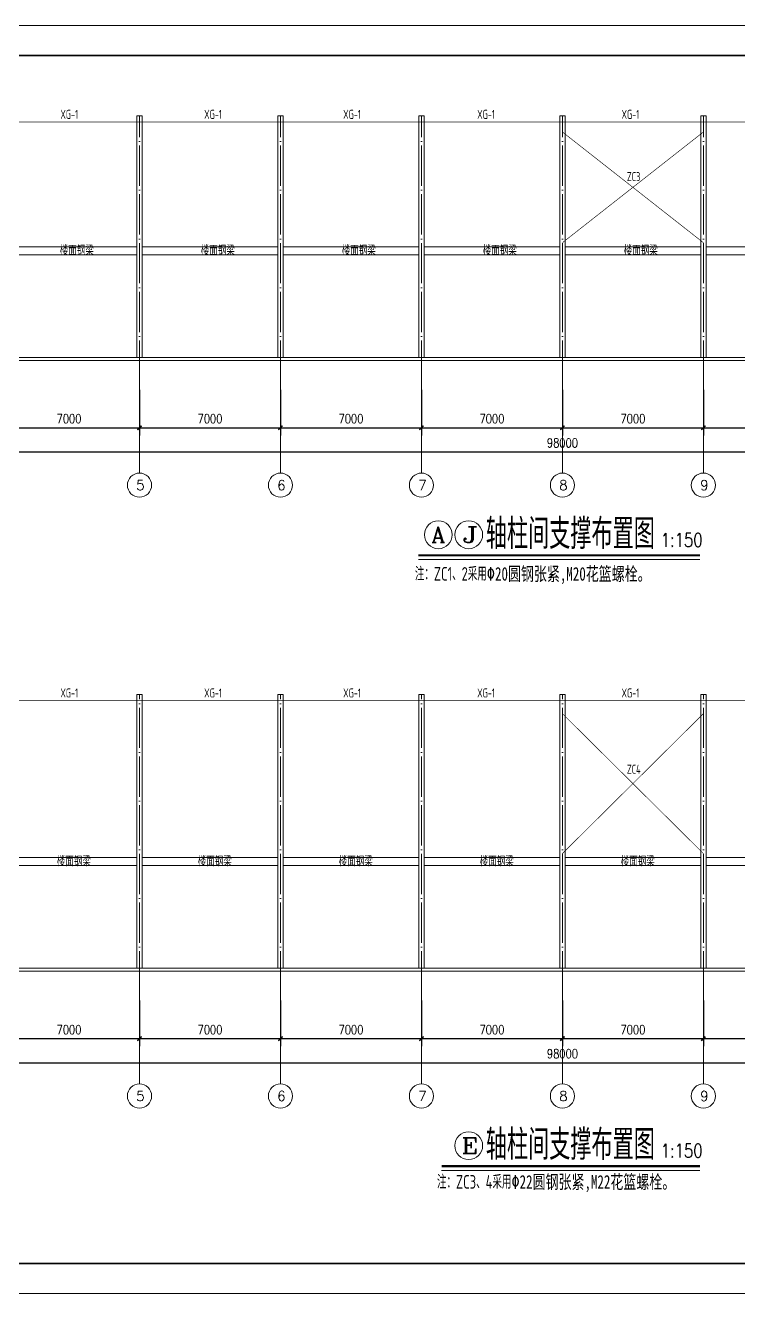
# Model space of a CAD drawing. Header units: millimetres. Extents: x 19781 to 898973, y -947928 to -267362.
# Drawn here: x 331684 to 367099, y -570478 to -507478 of the extents above; entities that cross this region are included whole.
import ezdxf

# ---------------------------------------------------------------- set-up
doc = ezdxf.new("R2010")
doc.units = ezdxf.units.MM
doc.header["$LTSCALE"] = 100
doc.linetypes.add('DOTE', pattern=[2.42, 2, -0.2, 0.02, -0.2])
doc.layers.get('0').update_dxf_attribs({"lineweight": 18})
for name, color, linetype, lineweight in [('10', 7, 'Continuous', 18), ('11000', 4, 'Continuous', 18), ('5图框', 7, 'Continuous', 18), ('AXIS', 3, 'Continuous', 18), ('AXIS_TEXT', 7, 'Continuous', 18), ('BORDER', 7, 'Continuous', 18), ('DIM_SYMB', 3, 'Continuous', 18), ('DOTE', 1, 'DOTE', 18), ('TC', 151, 'Continuous', 18), ('数字', 3, 'Continuous', 20), ('系杆支撑', 2, 'Continuous', 18), ('钢梁', 4, 'Continuous', 5)]:
    doc.layers.add(name, color=color, linetype=linetype, lineweight=lineweight)
doc.styles.add('_TCH_AXIS', font='complex.shx', dxfattribs={"bigfont": 'gbcbig.shx'})
doc.styles.add('COMPLEX', font='complex.shx', dxfattribs={"bigfont": 'gbcbig.shx'})
doc.styles.add('dim_font', font='simplex.shx', dxfattribs={"width": 0.8, "bigfont": 'gbcbig.shx'})
doc.styles.add('hztxt', font='txt.shx', dxfattribs={"width": 0.7, "bigfont": 'hztxt.shx'})
doc.styles.add('TSSD_REIN', font='tssdeng.shx', dxfattribs={"width": 0.7, "bigfont": 'hztxt.shx'})
doc.dimstyles.new('DIMN150', dxfattribs={"dimscale": 1.5, "dimtxt": 300, "dimasz": 1, "dimexe": 250, "dimexo": 300, "dimgap": 150, "dimtad": 1, "dimdec": 0, "dimzin": 0, "dimdsep": 46, "dimtxsty": 'dim_font', "dimblk": '_CAXARROW', "dimcen": 0.09, "dimdle": 2, "dimclrt": 7, "dimadec": 0, "dimazin": 0, "dimtfac": 1, "dimtdec": 0, "dimtix": 1, "dimtmove": 2, "dimatfit": 3, "dimfxl": 1, "dimtolj": 1, "dimtzin": 0, "dimarcsym": 0})

# ---------------------------------------------------------------- blocks, each defined once
blk = doc.blocks.new('_AXISO')
blk.add_circle((0, 0), 0.5)
at = {"layer": 'AXIS_TEXT', "style": 'COMPLEX', "width": 1.04167}
blk.add_attdef('A', (-0.25, -0.28), '', height=0.56, dxfattribs=at)
blk = doc.blocks.new('_DIMX')
blk.add_line((-150, 0), (150, 0))
blk.add_lwpolyline([(-70, -70, 50, 50, 0), (70, 70, 50, 50, 0)], format="xyseb")
blk = doc.blocks.new('*X732')
at = {"layer": 'AXIS', "color": 0, "lineweight": -2, "transparency": 16777216}
for p, q in [((330350, -525581), (330350, -527843)), ((337350, -525581), (337350, -527843)), ((330352, -527468), (337349, -527468))]:
    blk.add_line(p, q, dxfattribs=at)
at = {"layer": 'AXIS', "color": 0, "lineweight": -2, "transparency": 16777216, "xscale": 1.5, "yscale": 1.5, "zscale": 1.5, "rotation": 180}
blk.add_blockref('_DIMX', (330350, -527468), dxfattribs=at)
at = {"layer": 'AXIS', "color": 0, "lineweight": -2, "transparency": 16777216, "xscale": 1.5, "yscale": 1.5, "zscale": 1.5}
blk.add_blockref('_DIMX', (337350, -527468), dxfattribs=at)
at = {"layer": 'AXIS', "color": 7, "transparency": 16777216, "insert": (333850, -527018), "char_height": 450, "width": 3805.71, "attachment_point": 5, "style": 'dim_font'}
blk.add_mtext('7000', dxfattribs=at)
blk = doc.blocks.new('_CAXARROW')
blk.add_hatch(color=0).paths.add_polyline_path([(0, 0), (-1, 0.125), (-1, -0.125)], flags=0)
blk = doc.blocks.new('*X733')
at = {"layer": 'AXIS', "color": 0, "lineweight": -2, "transparency": 16777216}
for p, q in [((337350, -525581), (337350, -527843)), ((344350, -525581), (344350, -527843)), ((337352, -527468), (344349, -527468))]:
    blk.add_line(p, q, dxfattribs=at)
at = {"layer": 'AXIS', "color": 0, "lineweight": -2, "transparency": 16777216, "xscale": 1.5, "yscale": 1.5, "zscale": 1.5, "rotation": 180}
blk.add_blockref('_DIMX', (337350, -527468), dxfattribs=at)
at = {"layer": 'AXIS', "color": 0, "lineweight": -2, "transparency": 16777216, "xscale": 1.5, "yscale": 1.5, "zscale": 1.5}
blk.add_blockref('_DIMX', (344350, -527468), dxfattribs=at)
at = {"layer": 'AXIS', "color": 7, "transparency": 16777216, "insert": (340850, -527018), "char_height": 450, "width": 3805.71, "attachment_point": 5, "style": 'dim_font'}
blk.add_mtext('7000', dxfattribs=at)
blk = doc.blocks.new('*X734')
at = {"layer": 'AXIS', "color": 0, "lineweight": -2, "transparency": 16777216}
for p, q in [((344350, -525581), (344350, -527843)), ((351350, -525581), (351350, -527843)), ((344352, -527468), (351349, -527468))]:
    blk.add_line(p, q, dxfattribs=at)
at = {"layer": 'AXIS', "color": 0, "lineweight": -2, "transparency": 16777216, "xscale": 1.5, "yscale": 1.5, "zscale": 1.5, "rotation": 180}
blk.add_blockref('_DIMX', (344350, -527468), dxfattribs=at)
at = {"layer": 'AXIS', "color": 0, "lineweight": -2, "transparency": 16777216, "xscale": 1.5, "yscale": 1.5, "zscale": 1.5}
blk.add_blockref('_DIMX', (351350, -527468), dxfattribs=at)
at = {"layer": 'AXIS', "color": 7, "transparency": 16777216, "insert": (347850, -527018), "char_height": 450, "width": 3805.71, "attachment_point": 5, "style": 'dim_font'}
blk.add_mtext('7000', dxfattribs=at)
blk = doc.blocks.new('*X735')
at = {"layer": 'AXIS', "color": 0, "lineweight": -2, "transparency": 16777216}
for p, q in [((351350, -525581), (351350, -527843)), ((358350, -525581), (358350, -527843)), ((351352, -527468), (358349, -527468))]:
    blk.add_line(p, q, dxfattribs=at)
at = {"layer": 'AXIS', "color": 0, "lineweight": -2, "transparency": 16777216, "xscale": 1.5, "yscale": 1.5, "zscale": 1.5, "rotation": 180}
blk.add_blockref('_DIMX', (351350, -527468), dxfattribs=at)
at = {"layer": 'AXIS', "color": 0, "lineweight": -2, "transparency": 16777216, "xscale": 1.5, "yscale": 1.5, "zscale": 1.5}
blk.add_blockref('_DIMX', (358350, -527468), dxfattribs=at)
at = {"layer": 'AXIS', "color": 7, "transparency": 16777216, "insert": (354850, -527018), "char_height": 450, "width": 3805.71, "attachment_point": 5, "style": 'dim_font'}
blk.add_mtext('7000', dxfattribs=at)
blk = doc.blocks.new('*X736')
at = {"layer": 'AXIS', "color": 0, "lineweight": -2, "transparency": 16777216}
for p, q in [((358350, -525581), (358350, -527843)), ((365350, -525581), (365350, -527843)), ((358352, -527468), (365349, -527468))]:
    blk.add_line(p, q, dxfattribs=at)
at = {"layer": 'AXIS', "color": 0, "lineweight": -2, "transparency": 16777216, "xscale": 1.5, "yscale": 1.5, "zscale": 1.5, "rotation": 180}
blk.add_blockref('_DIMX', (358350, -527468), dxfattribs=at)
at = {"layer": 'AXIS', "color": 0, "lineweight": -2, "transparency": 16777216, "xscale": 1.5, "yscale": 1.5, "zscale": 1.5}
blk.add_blockref('_DIMX', (365350, -527468), dxfattribs=at)
at = {"layer": 'AXIS', "color": 7, "transparency": 16777216, "insert": (361850, -527018), "char_height": 450, "width": 3805.71, "attachment_point": 5, "style": 'dim_font'}
blk.add_mtext('7000', dxfattribs=at)
blk = doc.blocks.new('*X737')
at = {"layer": 'AXIS', "color": 0, "lineweight": -2, "transparency": 16777216}
for p, q in [((365350, -525581), (365350, -527843)), ((372350, -525581), (372350, -527843)), ((365352, -527468), (372349, -527468))]:
    blk.add_line(p, q, dxfattribs=at)
at = {"layer": 'AXIS', "color": 0, "lineweight": -2, "transparency": 16777216, "xscale": 1.5, "yscale": 1.5, "zscale": 1.5, "rotation": 180}
blk.add_blockref('_DIMX', (365350, -527468), dxfattribs=at)
at = {"layer": 'AXIS', "color": 0, "lineweight": -2, "transparency": 16777216, "xscale": 1.5, "yscale": 1.5, "zscale": 1.5}
blk.add_blockref('_DIMX', (372350, -527468), dxfattribs=at)
at = {"layer": 'AXIS', "color": 7, "transparency": 16777216, "insert": (368850, -527018), "char_height": 450, "width": 3805.71, "attachment_point": 5, "style": 'dim_font'}
blk.add_mtext('7000', dxfattribs=at)
blk = doc.blocks.new('*X743')
at = {"layer": 'AXIS', "color": 0, "lineweight": -2, "transparency": 16777216}
for p, q in [((309350, -525881), (309350, -529043)), ((407350, -525881), (407350, -529043)), ((309352, -528668), (407349, -528668))]:
    blk.add_line(p, q, dxfattribs=at)
at = {"layer": 'AXIS', "color": 0, "lineweight": -2, "transparency": 16777216, "xscale": 1.5, "yscale": 1.5, "zscale": 1.5, "rotation": 180}
blk.add_blockref('_DIMX', (309350, -528668), dxfattribs=at)
at = {"layer": 'AXIS', "color": 0, "lineweight": -2, "transparency": 16777216, "xscale": 1.5, "yscale": 1.5, "zscale": 1.5}
blk.add_blockref('_DIMX', (407350, -528668), dxfattribs=at)
at = {"layer": 'AXIS', "color": 7, "transparency": 16777216, "insert": (358350, -528218), "char_height": 450, "width": 4834.29, "attachment_point": 5, "style": 'dim_font'}
blk.add_mtext('98000', dxfattribs=at)
blk = doc.blocks.new('*X890')
at = {"layer": 'AXIS', "color": 0, "lineweight": -2, "transparency": 16777216}
for p, q in [((330350, -555924), (330350, -558186)), ((337350, -555924), (337350, -558186)), ((330352, -557811), (337349, -557811))]:
    blk.add_line(p, q, dxfattribs=at)
at = {"layer": 'AXIS', "color": 0, "lineweight": -2, "transparency": 16777216, "xscale": 1.5, "yscale": 1.5, "zscale": 1.5, "rotation": 180}
blk.add_blockref('_DIMX', (330350, -557811), dxfattribs=at)
at = {"layer": 'AXIS', "color": 0, "lineweight": -2, "transparency": 16777216, "xscale": 1.5, "yscale": 1.5, "zscale": 1.5}
blk.add_blockref('_DIMX', (337350, -557811), dxfattribs=at)
at = {"layer": 'AXIS', "color": 7, "transparency": 16777216, "insert": (333850, -557361), "char_height": 450, "width": 3805.71, "attachment_point": 5, "style": 'dim_font'}
blk.add_mtext('7000', dxfattribs=at)
blk = doc.blocks.new('*X891')
at = {"layer": 'AXIS', "color": 0, "lineweight": -2, "transparency": 16777216}
for p, q in [((337350, -555924), (337350, -558186)), ((344350, -555924), (344350, -558186)), ((337352, -557811), (344349, -557811))]:
    blk.add_line(p, q, dxfattribs=at)
at = {"layer": 'AXIS', "color": 0, "lineweight": -2, "transparency": 16777216, "xscale": 1.5, "yscale": 1.5, "zscale": 1.5, "rotation": 180}
blk.add_blockref('_DIMX', (337350, -557811), dxfattribs=at)
at = {"layer": 'AXIS', "color": 0, "lineweight": -2, "transparency": 16777216, "xscale": 1.5, "yscale": 1.5, "zscale": 1.5}
blk.add_blockref('_DIMX', (344350, -557811), dxfattribs=at)
at = {"layer": 'AXIS', "color": 7, "transparency": 16777216, "insert": (340850, -557361), "char_height": 450, "width": 3805.71, "attachment_point": 5, "style": 'dim_font'}
blk.add_mtext('7000', dxfattribs=at)
blk = doc.blocks.new('*X892')
at = {"layer": 'AXIS', "color": 0, "lineweight": -2, "transparency": 16777216}
for p, q in [((344350, -555924), (344350, -558186)), ((351350, -555924), (351350, -558186)), ((344352, -557811), (351349, -557811))]:
    blk.add_line(p, q, dxfattribs=at)
at = {"layer": 'AXIS', "color": 0, "lineweight": -2, "transparency": 16777216, "xscale": 1.5, "yscale": 1.5, "zscale": 1.5, "rotation": 180}
blk.add_blockref('_DIMX', (344350, -557811), dxfattribs=at)
at = {"layer": 'AXIS', "color": 0, "lineweight": -2, "transparency": 16777216, "xscale": 1.5, "yscale": 1.5, "zscale": 1.5}
blk.add_blockref('_DIMX', (351350, -557811), dxfattribs=at)
at = {"layer": 'AXIS', "color": 7, "transparency": 16777216, "insert": (347850, -557361), "char_height": 450, "width": 3805.71, "attachment_point": 5, "style": 'dim_font'}
blk.add_mtext('7000', dxfattribs=at)
blk = doc.blocks.new('*X893')
at = {"layer": 'AXIS', "color": 0, "lineweight": -2, "transparency": 16777216}
for p, q in [((351350, -555924), (351350, -558186)), ((358350, -555924), (358350, -558186)), ((351352, -557811), (358349, -557811))]:
    blk.add_line(p, q, dxfattribs=at)
at = {"layer": 'AXIS', "color": 0, "lineweight": -2, "transparency": 16777216, "xscale": 1.5, "yscale": 1.5, "zscale": 1.5, "rotation": 180}
blk.add_blockref('_DIMX', (351350, -557811), dxfattribs=at)
at = {"layer": 'AXIS', "color": 0, "lineweight": -2, "transparency": 16777216, "xscale": 1.5, "yscale": 1.5, "zscale": 1.5}
blk.add_blockref('_DIMX', (358350, -557811), dxfattribs=at)
at = {"layer": 'AXIS', "color": 7, "transparency": 16777216, "insert": (354850, -557361), "char_height": 450, "width": 3805.71, "attachment_point": 5, "style": 'dim_font'}
blk.add_mtext('7000', dxfattribs=at)
blk = doc.blocks.new('*X894')
at = {"layer": 'AXIS', "color": 0, "lineweight": -2, "transparency": 16777216}
for p, q in [((358350, -555924), (358350, -558186)), ((365350, -555924), (365350, -558186)), ((358352, -557811), (365349, -557811))]:
    blk.add_line(p, q, dxfattribs=at)
at = {"layer": 'AXIS', "color": 0, "lineweight": -2, "transparency": 16777216, "xscale": 1.5, "yscale": 1.5, "zscale": 1.5, "rotation": 180}
blk.add_blockref('_DIMX', (358350, -557811), dxfattribs=at)
at = {"layer": 'AXIS', "color": 0, "lineweight": -2, "transparency": 16777216, "xscale": 1.5, "yscale": 1.5, "zscale": 1.5}
blk.add_blockref('_DIMX', (365350, -557811), dxfattribs=at)
at = {"layer": 'AXIS', "color": 7, "transparency": 16777216, "insert": (361850, -557361), "char_height": 450, "width": 3805.71, "attachment_point": 5, "style": 'dim_font'}
blk.add_mtext('7000', dxfattribs=at)
blk = doc.blocks.new('*X895')
at = {"layer": 'AXIS', "color": 0, "lineweight": -2, "transparency": 16777216}
for p, q in [((365350, -555924), (365350, -558186)), ((372350, -555924), (372350, -558186)), ((365352, -557811), (372349, -557811))]:
    blk.add_line(p, q, dxfattribs=at)
at = {"layer": 'AXIS', "color": 0, "lineweight": -2, "transparency": 16777216, "xscale": 1.5, "yscale": 1.5, "zscale": 1.5, "rotation": 180}
blk.add_blockref('_DIMX', (365350, -557811), dxfattribs=at)
at = {"layer": 'AXIS', "color": 0, "lineweight": -2, "transparency": 16777216, "xscale": 1.5, "yscale": 1.5, "zscale": 1.5}
blk.add_blockref('_DIMX', (372350, -557811), dxfattribs=at)
at = {"layer": 'AXIS', "color": 7, "transparency": 16777216, "insert": (368850, -557361), "char_height": 450, "width": 3805.71, "attachment_point": 5, "style": 'dim_font'}
blk.add_mtext('7000', dxfattribs=at)
blk = doc.blocks.new('*X901')
at = {"layer": 'AXIS', "color": 0, "lineweight": -2, "transparency": 16777216}
for p, q in [((309350, -556224), (309350, -559386)), ((407350, -556224), (407350, -559386)), ((309352, -559011), (407349, -559011))]:
    blk.add_line(p, q, dxfattribs=at)
at = {"layer": 'AXIS', "color": 0, "lineweight": -2, "transparency": 16777216, "xscale": 1.5, "yscale": 1.5, "zscale": 1.5, "rotation": 180}
blk.add_blockref('_DIMX', (309350, -559011), dxfattribs=at)
at = {"layer": 'AXIS', "color": 0, "lineweight": -2, "transparency": 16777216, "xscale": 1.5, "yscale": 1.5, "zscale": 1.5}
blk.add_blockref('_DIMX', (407350, -559011), dxfattribs=at)
at = {"layer": 'AXIS', "color": 7, "transparency": 16777216, "insert": (358350, -558561), "char_height": 450, "width": 4834.29, "attachment_point": 5, "style": 'dim_font'}
blk.add_mtext('98000', dxfattribs=at)

msp = doc.modelspace()

# ---------------------------------------------------------------- linework, layer by layer
at = {"layer": '10', "ltscale": 100}
for points in [[(337220.21, -511974), (337480.21, -511974), (337480.21, -523974), (337220.21, -523974)], [(344220.21, -511974), (344480.21, -511974), (344480.21, -523974), (344220.21, -523974)], [(351220.21, -511974), (351480.21, -511974), (351480.21, -523974), (351220.21, -523974)], [(358220.21, -511974), (358480.21, -511974), (358480.21, -523974), (358220.21, -523974)], [(365220.21, -511974), (365480.21, -511974), (365480.21, -523974), (365220.21, -523974)], [(337220.21, -540717), (337480.21, -540717), (337480.21, -554317), (337220.21, -554317)], [(344220.21, -540717), (344480.21, -540717), (344480.21, -554317), (344220.21, -554317)], [(351220.21, -540717), (351480.21, -540717), (351480.21, -554317), (351220.21, -554317)], [(358220.21, -540717), (358480.21, -540717), (358480.21, -554317), (358220.21, -554317)], [(365220.21, -540717), (365480.21, -540717), (365480.21, -554317), (365220.21, -554317)]]:
    msp.add_lwpolyline(points, close=True, dxfattribs=at)
at = {"layer": '11000', "ltscale": 100}
for points in [[(309150.21, -523974), (407550.21, -523974), (407850.21, -524124), (308850.21, -524124)], [(309150.21, -554317), (407550.21, -554317), (407850.21, -554467), (308850.21, -554467)]]:
    msp.add_lwpolyline(points, close=True, dxfattribs=at)
at = {"layer": 'AXIS'}
for p, q in [((337350.21, -525131), (337350.21, -529718)), ((344350.21, -525131), (344350.21, -529718)), ((351350.21, -525131), (351350.21, -529718)), ((358350.21, -525131), (358350.21, -529718)), ((365350.21, -525131), (365350.21, -529718)), ((337350.21, -555474), (337350.21, -560061)), ((344350.21, -555474), (344350.21, -560061)), ((351350.21, -555474), (351350.21, -560061)), ((358350.21, -555474), (358350.21, -560061)), ((365350.21, -555474), (365350.21, -560061))]:
    msp.add_line(p, q, dxfattribs=at)
at = {"layer": 'BORDER'}
msp.add_lwpolyline([(293748, -570478), (293748, -507478), (427398, -507478), (427398, -570478)], close=True, dxfattribs=at)
msp.add_lwpolyline([(297498, -568978, 75, 75, 0), (297498, -508978, 75, 75, 0), (425898, -508978, 75, 75, 0), (425898, -568978, 75, 75, 0)], format="xyseb", close=True, dxfattribs=at)
at = {"layer": 'DIM_SYMB'}
for points in [[(351202.18, -533802.97, 105, 105, 0), (365180.26, -533802.97, 105, 105, 0)], [(352347.18, -564145.97, 105, 105, 0), (365180.26, -564145.97, 105, 105, 0)]]:
    msp.add_lwpolyline(points, format="xyseb", dxfattribs=at)
for points in [[(351202.18, -534012.97), (365180.26, -534012.97)], [(352347.18, -564355.97), (365180.26, -564355.97)]]:
    msp.add_lwpolyline(points, dxfattribs=at)
at = {"layer": 'DOTE', "linetype": 'DOTE', "ltscale": 10}
for p, q in [((337350.21, -525131), (337350.21, -511974)), ((344350.21, -525131), (344350.21, -511974)), ((351350.21, -525131), (351350.21, -511974)), ((358350.21, -525131), (358350.21, -511974)), ((365350.21, -525131), (365350.21, -511974)), ((337350.21, -555474), (337350.21, -540717)), ((344350.21, -555474), (344350.21, -540717)), ((351350.21, -555474), (351350.21, -540717)), ((358350.21, -555474), (358350.21, -540717)), ((365350.21, -555474), (365350.21, -540717))]:
    msp.add_line(p, q, dxfattribs=at)
at = {"layer": '系杆支撑'}
for points in [[(309500.21, -512274, 30, 30, 0), (407200.21, -512274, 30, 30, 0)], [(358350.21, -512774, 30, 30, 0), (365350.21, -518274, 30, 30, 0)], [(365350.21, -512774, 30, 30, 0), (358350.21, -518274, 30, 30, 0)], [(309500.21, -541017, 30, 30, 0), (407200.21, -541017, 30, 30, 0)], [(358350.21, -541667, 30, 30, 0), (365350.21, -548617, 30, 30, 0)], [(365350.21, -541667, 30, 30, 0), (358350.21, -548617, 30, 30, 0)]]:
    msp.add_lwpolyline(points, format="xyseb", dxfattribs=at)
at = {"layer": '钢梁', "ltscale": 100}
for points in [[(330480.21, -518874), (330480.21, -518474), (337220.21, -518474), (337220.21, -518874)], [(337480.21, -518874), (337480.21, -518474), (344220.21, -518474), (344220.21, -518874)], [(344480.21, -518874), (344480.21, -518474), (351220.21, -518474), (351220.21, -518874)], [(351480.21, -518874), (351480.21, -518474), (358220.21, -518474), (358220.21, -518874)], [(358480.21, -518874), (358480.21, -518474), (365220.21, -518474), (365220.21, -518874)], [(365480.21, -518874), (365480.21, -518474), (372220.21, -518474), (372220.21, -518874)], [(330480.21, -549217), (330480.21, -548817), (337220.21, -548817), (337220.21, -549217)], [(337480.21, -549217), (337480.21, -548817), (344220.21, -548817), (344220.21, -549217)], [(344480.21, -549217), (344480.21, -548817), (351220.21, -548817), (351220.21, -549217)], [(351480.21, -549217), (351480.21, -548817), (358220.21, -548817), (358220.21, -549217)], [(358480.21, -549217), (358480.21, -548817), (365220.21, -548817), (365220.21, -549217)], [(365480.21, -549217), (365480.21, -548817), (372220.21, -548817), (372220.21, -549217)]]:
    msp.add_lwpolyline(points, close=True, dxfattribs=at)

# ---------------------------------------------------------------- block references
at = {"layer": 'AXIS'}
ref = msp.add_blockref('_AXISO', (337350.21, -530318), dxfattribs=dict(at, xscale=1200, yscale=1200, zscale=1200))
ref.add_attrib('A', '5', (337185.81, -530564.59), dxfattribs={"layer": 'AXIS_TEXT', "height": 493.19, "style": '_TCH_AXIS'})
ref = msp.add_blockref('_AXISO', (344350.21, -530318), dxfattribs=dict(at, xscale=1200, yscale=1200, zscale=1200))
ref.add_attrib('A', '6', (344193.56, -530571.04), dxfattribs={"layer": 'AXIS_TEXT', "height": 506.08, "style": '_TCH_AXIS', "width": 0.928571})
ref = msp.add_blockref('_AXISO', (351350.21, -530318), dxfattribs=dict(at, xscale=1200, yscale=1200, zscale=1200))
ref.add_attrib('A', '7', (351185.81, -530564.59), dxfattribs={"layer": 'AXIS_TEXT', "height": 493.19, "style": '_TCH_AXIS'})
ref = msp.add_blockref('_AXISO', (358350.21, -530318), dxfattribs=dict(at, xscale=1200, yscale=1200, zscale=1200))
ref.add_attrib('A', '8', (358185.81, -530564.59), dxfattribs={"layer": 'AXIS_TEXT', "height": 493.19, "style": '_TCH_AXIS'})
ref = msp.add_blockref('_AXISO', (365350.21, -530318), dxfattribs=dict(at, xscale=1200, yscale=1200, zscale=1200))
ref.add_attrib('A', '9', (365193.56, -530571.04), dxfattribs={"layer": 'AXIS_TEXT', "height": 506.08, "style": '_TCH_AXIS', "width": 0.928571})
at = {"layer": 'AXIS', "color": 3, "xscale": 1382.399999999907, "yscale": 1382.399999999907, "zscale": 1382.399999999907}
msp.add_blockref('_AXISO', (352188.32, -532783.13), dxfattribs=at).add_auto_attribs({'A': 'A'})
at = {"layer": 'AXIS', "color": 3}
ref = msp.add_blockref('_AXISO', (353696.32, -532783.13), dxfattribs=dict(at, xscale=1382.399999999907, yscale=1382.399999999907, zscale=1382.399999999907))
ref.add_attrib('A', 'J', (353350.72, -533170.2), dxfattribs={"layer": 'AXIS_TEXT', "height": 774.14, "style": 'COMPLEX', "width": 1.70455})
at = {"layer": 'AXIS'}
ref = msp.add_blockref('_AXISO', (337350.21, -560661), dxfattribs=dict(at, xscale=1200, yscale=1200, zscale=1200))
ref.add_attrib('A', '5', (337185.81, -560907.59), dxfattribs={"layer": 'AXIS_TEXT', "height": 493.19, "style": '_TCH_AXIS'})
ref = msp.add_blockref('_AXISO', (344350.21, -560661), dxfattribs=dict(at, xscale=1200, yscale=1200, zscale=1200))
ref.add_attrib('A', '6', (344193.56, -560914.04), dxfattribs={"layer": 'AXIS_TEXT', "height": 506.08, "style": '_TCH_AXIS', "width": 0.928571})
ref = msp.add_blockref('_AXISO', (351350.21, -560661), dxfattribs=dict(at, xscale=1200, yscale=1200, zscale=1200))
ref.add_attrib('A', '7', (351185.81, -560907.59), dxfattribs={"layer": 'AXIS_TEXT', "height": 493.19, "style": '_TCH_AXIS'})
ref = msp.add_blockref('_AXISO', (358350.21, -560661), dxfattribs=dict(at, xscale=1200, yscale=1200, zscale=1200))
ref.add_attrib('A', '8', (358185.81, -560907.59), dxfattribs={"layer": 'AXIS_TEXT', "height": 493.19, "style": '_TCH_AXIS'})
ref = msp.add_blockref('_AXISO', (365350.21, -560661), dxfattribs=dict(at, xscale=1200, yscale=1200, zscale=1200))
ref.add_attrib('A', '9', (365193.56, -560914.04), dxfattribs={"layer": 'AXIS_TEXT', "height": 506.08, "style": '_TCH_AXIS', "width": 0.928571})
at = {"layer": 'AXIS', "color": 3}
ref = msp.add_blockref('_AXISO', (353696.32, -563126.13), dxfattribs=dict(at, xscale=1382.399999999907, yscale=1382.399999999907, zscale=1382.399999999907))
ref.add_attrib('A', 'E', (353350.72, -563513.2), dxfattribs={"layer": 'AXIS_TEXT', "height": 774.14, "style": 'COMPLEX', "width": 1.17187})

# ---------------------------------------------------------------- texts
at = {"style": 'hztxt', "width": 0.8}
for p in [(363225.15, -533374.23), (363225.15, -563717.23)]:
    msp.add_text('1:150', height=675, dxfattribs=at).set_placement(p)
at = {"layer": '5图框', "style": 'hztxt', "width": 0.7}
for p in [(354542.87, -533486.95), (354542.87, -563829.95)]:
    msp.add_text('轴柱间支撑布置图', height=1500, dxfattribs=at).set_placement(p)
at = {"layer": 'TC', "color": 7, "char_height": 675.0337, "attachment_point": 7, "style": 'TSSD_REIN'}
for s, insert, width in [('注：ZC1、2采用{\\fsimsun|b0|i0|c0|p253;\x8220圆钢张紧,M20花篮螺栓。}', (351022.73, -535235.11), 14550.6335), ('注：ZC3、4采用{\\fsimsun|b0|i0|c0|p253;\x8222圆钢张紧,M22花篮螺栓。}', (352120.73, -565439.11), 14651.8886)]:
    msp.add_mtext(s, dxfattribs=dict(at, insert=insert, width=width))
at = {"layer": '数字', "ltscale": 100, "style": 'TSSD_REIN', "width": 0.7}
for s, p in [('XG-1', (333422.7, -512122.78)), ('XG-1', (340560.7, -512122.78)), ('XG-1', (347462.7, -512122.78)), ('XG-1', (354117.7, -512122.78)), ('XG-1', (361284.7, -512122.78)), ('ZC3', (361552.7, -515215.78)), ('楼面钢梁', (333387.7, -518896.78)), ('楼面钢梁', (340387.7, -518896.78)), ('楼面钢梁', (347387.7, -518896.78)), ('楼面钢梁', (354387.7, -518896.78)), ('楼面钢梁', (361387.7, -518896.78)), ('XG-1', (333422.7, -540865.78)), ('XG-1', (340560.7, -540865.78)), ('XG-1', (347462.7, -540865.78)), ('XG-1', (354117.7, -540865.78)), ('XG-1', (361284.7, -540865.78)), ('ZC4', (361552.7, -544654.78)), ('楼面钢梁', (333237.7, -549239.78)), ('楼面钢梁', (340237.7, -549239.78)), ('楼面钢梁', (347237.7, -549239.78)), ('楼面钢梁', (354237.7, -549239.78)), ('楼面钢梁', (361237.7, -549239.78))]:
    msp.add_text(s, height=450, dxfattribs=at).set_placement(p)

# ---------------------------------------------------------------- dimensions: what is measured, and where the dimension line sits
at = {"layer": 'AXIS'}
for base, p1, p2, picture, middle in [((337350.21, -527468), (330350.21, -525131), (337350.21, -525131), '*X732', (333850.21, -527018)), ((344350.21, -527468), (337350.21, -525131), (344350.21, -525131), '*X733', (340850.21, -527018)), ((351350.21, -527468), (344350.21, -525131), (351350.21, -525131), '*X734', (347850.21, -527018)), ((358350.21, -527468), (351350.21, -525131), (358350.21, -525131), '*X735', (354850.21, -527018)), ((365350.21, -527468), (358350.21, -525131), (365350.21, -525131), '*X736', (361850.21, -527018)), ((372350.21, -527468), (365350.21, -525131), (372350.21, -525131), '*X737', (368850.21, -527018)), ((407350.21, -528668), (309350.21, -525431), (407350.21, -525431), '*X743', (358350.21, -528218)), ((337350.21, -557811), (330350.21, -555474), (337350.21, -555474), '*X890', (333850.21, -557361)), ((344350.21, -557811), (337350.21, -555474), (344350.21, -555474), '*X891', (340850.21, -557361)), ((351350.21, -557811), (344350.21, -555474), (351350.21, -555474), '*X892', (347850.21, -557361)), ((358350.21, -557811), (351350.21, -555474), (358350.21, -555474), '*X893', (354850.21, -557361)), ((365350.21, -557811), (358350.21, -555474), (365350.21, -555474), '*X894', (361850.21, -557361)), ((372350.21, -557811), (365350.21, -555474), (372350.21, -555474), '*X895', (368850.21, -557361)), ((407350.21, -559011), (309350.21, -555774), (407350.21, -555774), '*X901', (358350.21, -558561))]:
    dim = msp.add_linear_dim(base=base, p1=p1, p2=p2, dimstyle='DIMN150', override={"dimsah": 1, "dimtzin": 0}, dxfattribs=at)
    dim.commit()
    dim.dimension.update_dxf_attribs({"geometry": picture, "text_midpoint": middle})

doc.saveas('drawing.dxf')
